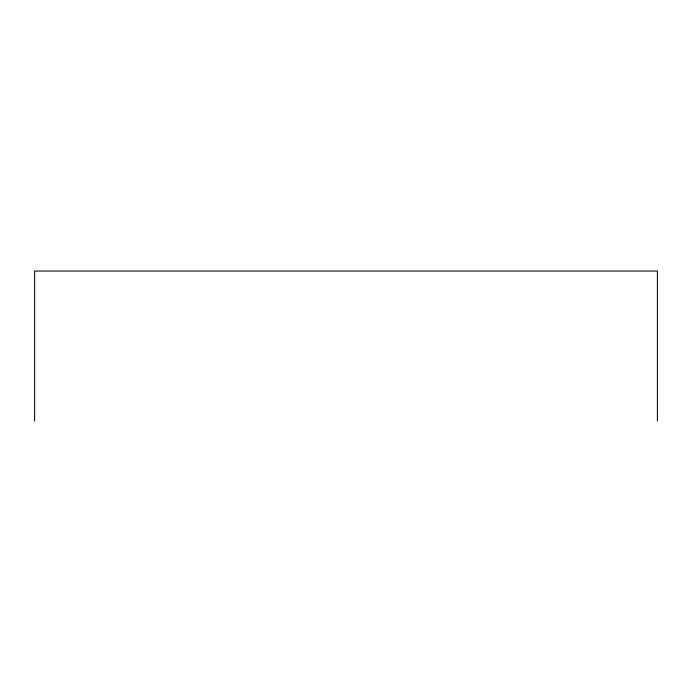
<?xml version="1.0" encoding="UTF-8"?>
<svg xmlns="http://www.w3.org/2000/svg" width="692" height="692" viewBox="0 0 692 692"><rect width="100%" height="100%" fill="white"/><g stroke="black" fill="none" stroke-linecap="round" stroke-linejoin="round"><path stroke-width="1.04" d="M657.4 420.961L657.4 271.039L34.6 271.039L34.6 420.961"/></g></svg>
